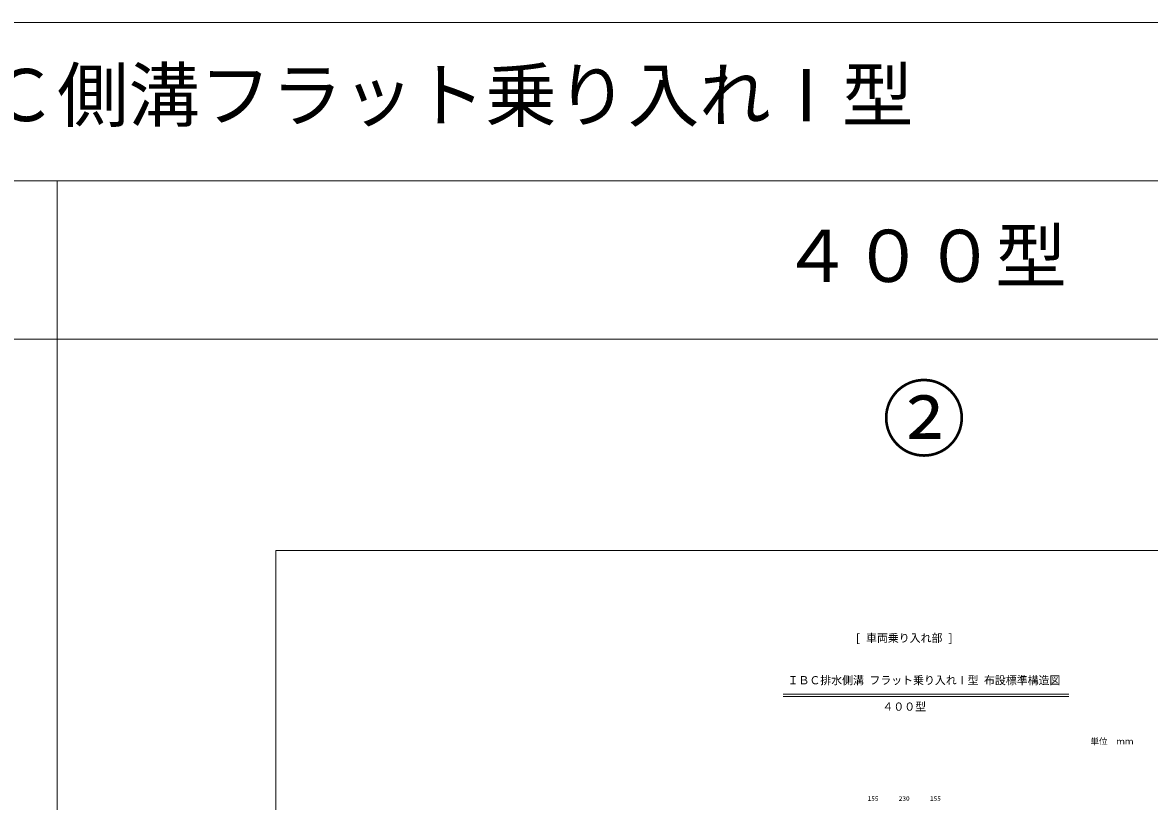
# Model space of a CAD drawing. Units: millimetres at full size, sheet at 1:20; details may follow other scales. Extents: x 25136 to 46531, y -30786 to -20561.
# Drawn here: x 35620 to 42574, y -25371 to -20561 of the extents above; entities that cross this region are included whole.
import ezdxf
from ezdxf.enums import TextEntityAlignment as Align

# ---------------------------------------------------------------- set-up
doc = ezdxf.new("R2010")
doc.units = ezdxf.units.MM
doc.header["$LTSCALE"] = 20
for name, color, linetype, lineweight in [('0_2', 7, 'Continuous', 20), ('図枠', 1, 'Continuous', 20), ('寸法線', 7, 'Continuous', 9), ('枠', 5, 'Continuous', 5)]:
    doc.layers.add(name, color=color, linetype=linetype, lineweight=lineweight)
doc.styles.add('ＭＳ ゴシック', font='')
doc.styles.get('ＭＳ ゴシック').set_extended_font_data('MS Gothic')

msp = doc.modelspace()

# ---------------------------------------------------------------- linework, layer by layer
at = {"layer": '0_2'}
for p, q in [((40313.45, -24707.22), (42076.86, -24707.22)), ((40313.45, -24722.22), (42076.86, -24722.22))]:
    msp.add_line(p, q, dxfattribs=at)
at = {"layer": '図枠'}
for p, q in [((25135.95, -20560.93), (46531.04, -20560.93)), ((25135.95, -21538.9), (46531.04, -21538.9)), ((35833.5, -21538.9), (35833.5, -30785.94)), ((25135.95, -22516.88), (35833.5, -22516.88)), ((35833.5, -22516.88), (46531.04, -22516.88))]:
    msp.add_line(p, q, dxfattribs=at)
at = {"layer": '枠', "lineweight": 20}
for p, q in [((37182.27, -29335.03), (37182.27, -23820.74)), ((37182.27, -23820.74), (45182.27, -23820.74))]:
    msp.add_line(p, q, dxfattribs=at)

# ---------------------------------------------------------------- texts
at = {"layer": '0_2', "style": 'ＭＳ ゴシック'}
for s, height, p in [('[車両乗り入れ部]\u3000ＩＢＣ側溝フラット乗り入れⅠ型', 322.8, (35833.5, -21266.98)), ('４００型', 322.8, (41182.27, -22259.96)), ('[ 車両乗り入れ部 ]', 49.37, (41060.41, -24401.45)), ('ＩＢＣ排水側溝 フラット乗り入れⅠ型 布設標準構造図', 49.37, (41182.27, -24662.12))]:
    msp.add_text(s, height=height, dxfattribs=at).set_placement(p, align=Align.BOTTOM_CENTER)
at = {"layer": '0_2', "color": 1, "style": 'ＭＳ ゴシック'}
msp.add_text('②', height=379.8, dxfattribs=at).set_placement((41182.27, -23312.23), align=Align.BOTTOM_CENTER)
at = {"layer": '0_2', "style": 'ＭＳ ゴシック'}
msp.add_text('４００型', height=49.37, dxfattribs=at).set_placement((41060.41, -24785.49), align=Align.MIDDLE_CENTER)
msp.add_text('単位\u3000ｍｍ', height=37.98, dxfattribs=at).set_placement((42209.33, -25030.26), align=Align.BOTTOM_LEFT)
at = {"layer": '寸法線', "style": 'ＭＳ ゴシック'}
for s, p in [('155', (40867.91, -25352.49)), ('230', (41060.41, -25352.49)), ('155', (41252.91, -25352.49))]:
    msp.add_text(s, height=28.48, dxfattribs=at).set_placement(p, align=Align.MIDDLE_CENTER)

doc.saveas('drawing.dxf')
